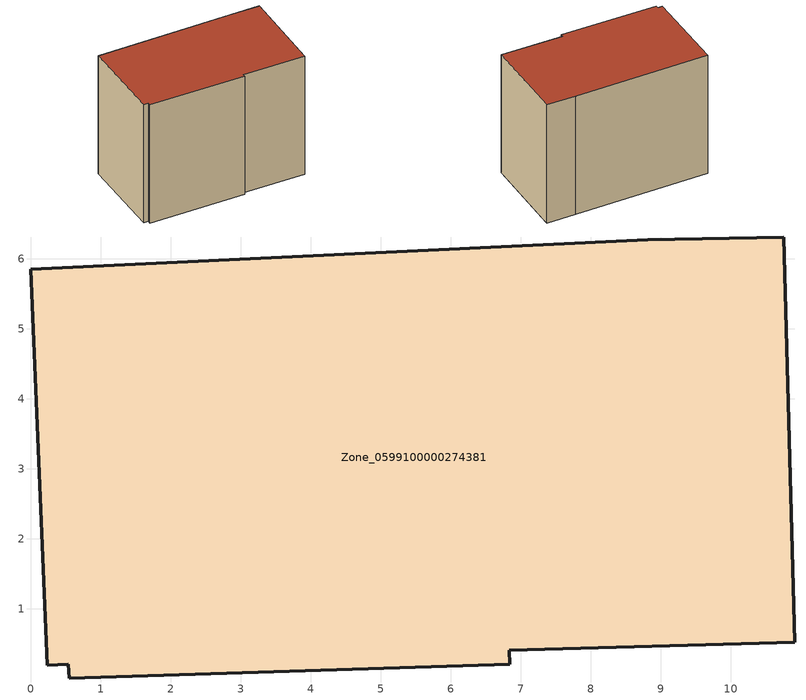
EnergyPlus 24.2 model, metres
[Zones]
Zone_0599100000274381
 floor ground (C_G): 0.55,0.01 0.53,0.2 0.23,0.19 0,5.85 8.81,6.27 10.76,6.31 10.91,0.52 6.83,0.41 6.84,0.21 z0
 wall outside (C_F): 8.81,6.27 0,5.85 0.23,0.19 0.53,0.2 0.55,0.01 6.84,0.21 6.83,0.41 10.91,0.52 10.76,6.31 8.81,6.27 z0:8.48
 roof outside (C_R): 0.53,0.2 0.55,0.01 6.84,0.21 6.83,0.41 10.91,0.52 10.76,6.31 8.81,6.27 0,5.85 0.23,0.19 z8.48
[BUILDING]
Pand.0599100000274381: North Axis=0; Terrain=City; Loads Convergence Tolerance Value=0.04; Temperature Convergence Tolerance Value=0.4; Solar Distribution=FullExterior; Maximum Number of Warmup Days=25; Minimum Number of Warmup Days=1
[Site:Location]
Rotterdam.The.Hague.AP_ZH_NLD Design_Conditions: Latitude=51.96; Longitude=4.45; Time Zone=1; Elevation=-4.5
[SITE:GROUNDTEMPERATURE:BUILDINGSURFACE]
18, 18, 18, 18, 18, 18, 18, 18, 18, 18, 18, 18
[MATERIAL] Thermal Absorptance=0.9; Solar Absorptance=0.7; Visible Absorptance=0.7
Name | Roughness | Thickness | Conductivity | Density | Specific Heat
G.TI.1946-1964 | MediumSmooth | 0.15 | 1 | 540 | 1210
F.TI.1946-1964 | Rough | 0.3 | 0.857143 | 1920 | 840
R.TI.1946-1964 | MediumRough | 0.2 | 0.277778 | 1500 | 1000
[CONSTRUCTION]
C_G: G.TI.1946-1964
C_F: F.TI.1946-1964
C_R: R.TI.1946-1964
[ZONE]
Zone_0599100000274381: Type=1; Multiplier=1; Ceiling Height=Autocalculate; Volume=Autocalculate; Floor Area=autocalculate; Part of Total Floor Area=Yes
[ZONEINFILTRATION:DESIGNFLOWRATE]
Infil_Zone_0599100000274381: Zone or ZoneList or Space or SpaceList=Zone_0599100000274381; Schedule=AlwaysOn; Design Flow Rate Calculation Method=Flow/Area; Flow Rate per Floor Area=0.003; Constant Term Coefficient=1; Temperature Term Coefficient=0; Velocity Term Coefficient=0; Velocity Squared Term Coefficient=0
[HVACTEMPLATE:ZONE:IDEALLOADSAIRSYSTEM]
Zone_0599100000274381: Maximum Heating Supply Air Temperature=50; Minimum Cooling Supply Air Temperature=13; Maximum Heating Supply Air Humidity Ratio=0.0156; Minimum Cooling Supply Air Humidity Ratio=0.0077; Heating Limit=NoLimit; Cooling Limit=NoLimit; Dehumidification Control Type=ConstantSensibleHeatRatio; Cooling Sensible Heat Ratio=0.7; Dehumidification Setpoint=60; Humidification Control Type=None; Humidification Setpoint=30; Outdoor Air Method=None; Outdoor Air Flow Rate per Person=0.00944; Outdoor Air Flow Rate per Zone Floor Area=0; Outdoor Air Flow Rate per Zone=0; Demand Controlled Ventilation Type=None; Outdoor Air Economizer Type=NoEconomizer; Heat Recovery Type=None; Sensible Heat Recovery Effectiveness=0.7; Latent Heat Recovery Effectiveness=0.65
[ZONECONTROL:THERMOSTAT]
ThermostatControl_Zone_0599100000274381: Zone or ZoneList=Zone_0599100000274381; Control Type Schedule=DualSetpointControlType; Control 1=Thermostat_Zone_0599100000274381; Temperature Difference Between Cutout And Setpoint=0
[THERMOSTATSETPOINT:DUALSETPOINT]
Thermostat_Zone_0599100000274381: Heating Setpoint Temperature Schedule=HeatingSetpoint_Zone_0599100000274381; Cooling Setpoint Temperature Schedule=CoolingSetpoint_Zone_0599100000274381
[SCHEDULE:COMPACT]
HeatingSetpoint_Zone_0599100000274381: Through: 12/31, For: AllDays, Until: 24:00, 21
CoolingSetpoint_Zone_0599100000274381: Through: 12/31, For: AllDays, Until: 24:00, 24
DualSetpointControlType: Through: 12/31, For: AllDays, Until: 24:00, 4
AlwaysOn: Through: 12/31, For: AllDays, Until: 24:00, 1
